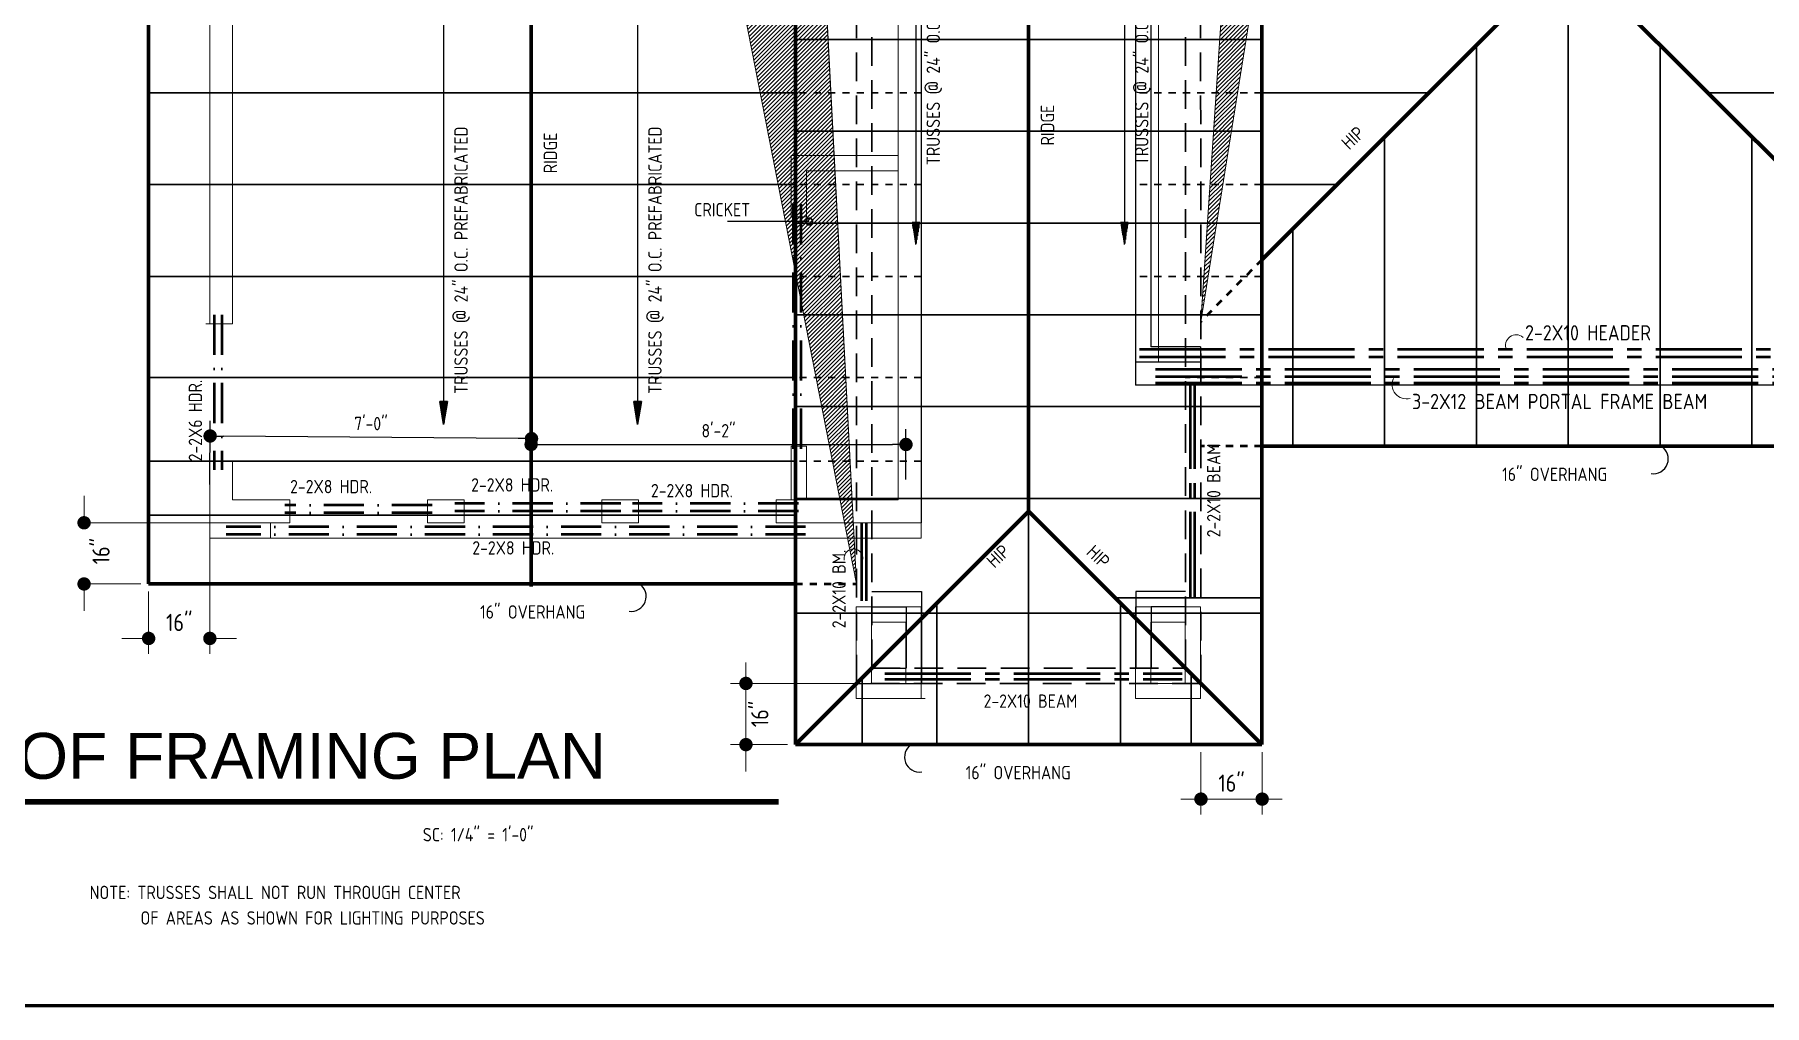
# Model space of a CAD drawing. Header units: feet. Extents: x 57903 to 63568, y -124112 to -112262.
# Drawn here: x 61097.5 to 61549.6, y -124112 to -123858.2 of the extents above; entities that cross this region are included whole.
import ezdxf
from ezdxf.enums import TextEntityAlignment as Align

# ---------------------------------------------------------------- set-up
doc = ezdxf.new("R2010")
doc.units = ezdxf.units.FT
doc.header["$LTSCALE"] = 30
doc.header["$MEASUREMENT"] = 0
for name, pattern in [('CENTER2', [1.125, 0.75, -0.125, 0.125, -0.125]), ('Dash 1_16_', [0.125, 0.0625, -0.0625]), ('DASHED2', [0.375, 0.25, -0.125]), ('HIDDEN', [0.375, 0.25, -0.125]), ('Solid', [0]), ('WIRE3', [0.59, 0.35, -0.12, 0, -0.12])]:
    doc.linetypes.add(name, pattern=pattern)
for name, color, linetype, lineweight in [('CDRAFT0', 7, 'Continuous', 18), ('DIMS', 137, 'Continuous', 15), ('ELECTRICAL WALLS', 65, 'Continuous', 9), ('HATCH', 123, 'Continuous', 0), ('HEADERS', 7, 'CENTER2', 50), ('L1', 251, 'Continuous', 13), ('MISC', 3, 'Continuous', 30), ('PLAN LABEL', 7, 'Continuous', 50), ('RAFTER', 2, 'WIRE3', 35), ('ROOF', 52, 'Continuous', 50), ('STEXT', 7, 'Continuous', 20), ('WALLS', 7, 'Continuous', 60)]:
    doc.layers.add(name, color=color, linetype=linetype, lineweight=lineweight)
doc.layers.add('FRAME WALLS', color=144, linetype='Continuous')
doc.layers.add('TEXT', color=7, linetype='Continuous')
doc.styles.add('ARCH', font='ARCHITXT.SHX')
doc.styles.add('SWIS72', font='swissel.ttf', dxfattribs={"height": 4.5})
doc.styles.add('TEXT1', font='ARCHITXT.shx')
doc.dimstyles.new('ARCHITECTURAL', dxfattribs={"dimtxt": 3.5, "dimasz": 3.5, "dimexe": 4, "dimexo": 2, "dimgap": 1.5, "dimtad": 1, "dimdec": 1, "dimzin": 3, "dimdsep": 46, "dimlunit": 4, "dimtxsty": 'ARCH', "dimblk": 'DOT', "dimcen": 0.0625, "dimadec": 0, "dimazin": 0, "dimtfac": 1, "dimtdec": 1, "dimtix": 1, "dimtofl": 0, "dimtmove": 1, "dimatfit": 2, "dimldrblk": 'DOTSMALL', "dimfxl": 1, "dimtolj": 1, "dimtzin": 0, "dimarcsym": 0})
pattern_1 = [(45, (-80.61756, -3252.3934), (-0.530330086, 0.530330086), [])]

# ---------------------------------------------------------------- blocks, each defined once
blk = doc.blocks.new('_Dot')
at = {"layer": 'DIMS', "color": 0, "lineweight": -2}
blk.add_line((-0.5, 0), (-1, 0), dxfattribs=at)
at = {"layer": 'DIMS', "color": 0, "const_width": 0.5}
blk.add_lwpolyline([(-0.25, 0, 1), (0.25, 0, 1)], format="xyb", close=True, dxfattribs=at)
blk = doc.blocks.new('_DotSmall')
at = {"layer": 'DIMS', "color": 0, "const_width": 0.5}
blk.add_lwpolyline([(-0.0625, 0, 1), (0.0625, 0, 1)], format="xyb", close=True, dxfattribs=at)
blk = doc.blocks.new('*D785')
at = {"layer": 'Defpoints', "color": 0, "linetype": 'Solid', "transparency": 16777216}
for p in [(61143.37, -123963.15), (61143.25, -123977.84, 0), (61227.25, -123978.53, 0.6)]:
    blk.add_point(p, dxfattribs=at)
at = {"layer": 'DIMS', "color": 0, "linetype": 'Solid', "lineweight": -2, "transparency": 16777216}
for p, q in [((61143.27, -123975.84), (61143.4, -123959.15)), ((61227.27, -123976.53), (61227.41, -123959.84)), ((61223.87, -123963.81), (61146.87, -123963.17))]:
    blk.add_line(p, q, dxfattribs=at)
at = {"layer": 'DIMS', "color": 0, "linetype": 'Solid', "lineweight": -2, "transparency": 16777216, "xscale": 3.5, "yscale": 3.5, "zscale": 3.5}
for p, rotation in [((61143.37, -123963.15), 179.5266785944373), ((61227.37, -123963.84), 359.5266785944373)]:
    blk.add_blockref('_Dot', p, dxfattribs=dict(at, rotation=rotation))
at = {"layer": 'DIMS', "color": 0, "linetype": 'Solid', "transparency": 16777216, "insert": (61185.4, -123959.91), "char_height": 3.5, "attachment_point": 5, "rotation": 359.5267, "style": 'ARCH'}
blk.add_mtext('\\A1;7\'-0"', dxfattribs=at)
blk = doc.blocks.new('*D786')
at = {"layer": 'Defpoints', "color": 0, "linetype": 'Solid', "transparency": 16777216}
for p in [(61325.25, -123965.37), (61227.27, -123976.53), (61325.25, -123976.54, 0)]:
    blk.add_point(p, dxfattribs=at)
at = {"layer": 'DIMS', "color": 0, "linetype": 'Solid', "lineweight": -2, "transparency": 16777216}
for p, q in [((61227.27, -123974.53), (61227.27, -123961.36)), ((61325.25, -123974.54), (61325.25, -123961.37)), ((61230.77, -123965.36), (61321.75, -123965.37))]:
    blk.add_line(p, q, dxfattribs=at)
at = {"layer": 'DIMS', "color": 0, "linetype": 'Solid', "lineweight": -2, "transparency": 16777216, "xscale": 3.5, "yscale": 3.5, "zscale": 3.5}
for p, rotation in [((61227.27, -123965.36), 179.9913496086819), ((61325.25, -123965.37), 359.9913496086819)]:
    blk.add_blockref('_Dot', p, dxfattribs=dict(at, rotation=rotation))
at = {"layer": 'DIMS', "color": 0, "linetype": 'Solid', "transparency": 16777216, "insert": (61276.26, -123961.78), "char_height": 3.5, "attachment_point": 5, "rotation": 359.9913, "style": 'ARCH'}
blk.add_mtext('\\A1;8\'-2"', dxfattribs=at)
blk = doc.blocks.new('fdfd')
at = {"layer": 'ELECTRICAL WALLS', "color": 251}
for p, q in [((65535.35, -123702.74), (65535.35, -123924.74)), ((65287.35, -123722.74), (65287.35, -123914.74)), ((65293.35, -123722.74), (65293.35, -123914.74)), ((65467.35, -123782.74), (65467.35, -123960.74)), ((65473.35, -123788.74), (65473.35, -123966.74)), ((65473.35, -123788.74), (65473.35, -123970.74)), ((65529.35, -123788.74), (65529.35, -123930.74)), ((65529.35, -123788.74), (65529.35, -123930.74)), ((65439.35, -123870.74), (65439.35, -123886.74)), ((65467.35, -123870.74), (65439.35, -123870.74)), ((65443.35, -123874.74), (65443.35, -123886.74)), ((65467.35, -123874.74), (65443.35, -123874.74)), ((65467.35, -123874.74), (65467.35, -123960.74)), ((65443.35, -123886.74), (65439.35, -123886.74)), ((65287.35, -123914.74), (65286.35, -123914.74)), ((65291.35, -123914.74), (65287.35, -123914.74)), ((65293.35, -123914.74), (65287.35, -123914.74)), ((65546.35, -123920.74), (65535.35, -123920.74)), ((65546.35, -123920.74), (65546.35, -123930.74)), ((65546.35, -123924.74), (65535.35, -123924.74)), ((65546.35, -123930.74), (65529.35, -123930.74)), ((65439.35, -123946.74), (65439.35, -123960.74)), ((65443.35, -123946.74), (65439.35, -123946.74)), ((65443.35, -123946.74), (65443.35, -123960.74)), ((65287.35, -123950.74), (65287.35, -123966.74)), ((65287.35, -123950.74), (65287.35, -123970.74)), ((65293.35, -123950.74), (65287.35, -123950.74)), ((65293.35, -123950.74), (65293.35, -123960.74)), ((65308.26, -123960.74), (65293.35, -123960.74)), ((65308.26, -123960.74), (65308.26, -123966.74)), ((65344.26, -123960.74), (65344.26, -123966.74)), ((65353.85, -123960.74), (65344.26, -123960.74)), ((65353.85, -123960.74), (65353.85, -123966.74)), ((65399.44, -123960.74), (65389.85, -123960.74)), ((65389.85, -123966.74), (65389.85, -123960.74)), ((65399.44, -123960.74), (65399.44, -123966.74)), ((65467.35, -123960.74), (65435.44, -123960.74)), ((65435.44, -123960.74), (65435.44, -123966.74)), ((65308.26, -123966.74), (65287.35, -123966.74)), ((65303.26, -123970.74), (65287.35, -123970.74)), ((65303.26, -123966.74), (65303.26, -123970.74)), ((65303.26, -123966.74), (65303.26, -123970.74)), ((65440.44, -123970.74), (65303.26, -123970.74)), ((65353.85, -123966.74), (65344.26, -123966.74)), ((65399.44, -123966.74), (65389.85, -123966.74)), ((65435.44, -123966.74), (65473.35, -123966.74)), ((65440.44, -123966.74), (65440.44, -123970.74)), ((65440.44, -123966.74), (65440.44, -123970.74)), ((65473.35, -123970.74), (65440.44, -123970.74)), ((65456.35, -123988.74), (65456.35, -124012.74)), ((65473.35, -123988.74), (65456.35, -123988.74)), ((65473.35, -123988.74), (65473.35, -124012.74)), ((65529.35, -123988.74), (65529.35, -124012.74)), ((65546.35, -123988.74), (65529.35, -123988.74)), ((65469.35, -123992.74), (65460.35, -123992.74)), ((65460.35, -123992.74), (65460.35, -124008.74)), ((65469.35, -123992.74), (65469.35, -124008.74)), ((65542.35, -123992.74), (65533.35, -123992.74)), ((65533.35, -123992.74), (65533.35, -124008.74)), ((65542.35, -123992.74), (65542.35, -124008.74)), ((65469.35, -124008.74), (65460.35, -124008.74)), ((65542.35, -124008.74), (65533.35, -124008.74)), ((65456.35, -124012.74), (65474.35, -124012.74)), ((65473.35, -124012.74), (65456.35, -124012.74)), ((65546.35, -124012.74), (65529.35, -124012.74))]:
    blk.add_line(p, q, dxfattribs=at)
blk.add_lwpolyline([(65529.35, -123988.74), (65546.35, -123988.74), (65546.35, -124012.74), (65529.35, -124012.74)], close=True, dxfattribs=at)
at = {"layer": 'L1', "linetype": 'HIDDEN'}
blk.add_line((65530.35, -123930.74), (65530.35, -123930.74), dxfattribs=at)

msp = doc.modelspace()

# ---------------------------------------------------------------- hatches: boundary and pattern name
at = {"layer": 'HATCH', "ltscale": 0.5}
h = msp.add_hatch(dxfattribs=at)
h.set_pattern_fill('ANSI31', color=256, scale=6, angle=720, style=0)
h.set_pattern_definition(pattern_1)
h.paths.add_polyline_path([(61252.17, -123695.1), (61296.35, -123695.1), (61312.3, -124001.84)])
h = msp.add_hatch(dxfattribs=at)
h.set_pattern_fill('ANSI31', color=256, scale=6, angle=720, style=0)
h.set_pattern_definition(pattern_1)
h.paths.add_polyline_path([(61440.5, -123695.18), (61418.3, -123695.18), (61402.24, -123933.31)])

# ---------------------------------------------------------------- linework, layer by layer
at = {"layer": 'DIMS'}
for p, q in [((61110.42, -123982.34, 0), (61110.42, -123978.84, 0)), ((61143.3, -123985.84, 0), (61110.42, -123985.84, 0)), ((61143.3, -123985.84, 0), (61143.3, -124020.08, 0)), ((61125.3, -124001.84, 0), (61110.42, -124001.84, 0)), ((61110.42, -124005.34, 0), (61110.42, -124008.84, 0)), ((61127.3, -124003.84, 0), (61127.3, -124020.08, 0)), ((61123.8, -124016.08, 0), (61120.3, -124016.08, 0)), ((61146.8, -124016.08, 0), (61150.3, -124016.08, 0)), ((61283.42, -124022.35, -0.61), (61283.42, -124050.15, -0.61)), ((61312.3, -124027.85, -0.61), (61279.42, -124027.85, -0.61)), ((61294.3, -124043.85, -0.61), (61279.42, -124043.85, -0.61)), ((61283.42, -124047.35, -0.61), (61283.42, -124050.85, -0.61)), ((61402.29, -124045.85, -0.61), (61402.29, -124062.1, -0.61)), ((61418.35, -124045.85, -0.61), (61418.35, -124062.1, -0.61)), ((61423.6, -124058.1, -0.61), (61397.1, -124058.1, -0.61))]:
    msp.add_line(p, q, dxfattribs=at)
at = {"layer": 'DIMS', "linetype": 'Solid'}
msp.add_arc((61311.52, -123995.11), 2.44, 339.087, 191.531, dxfattribs=at)
at = {"layer": 'FRAME WALLS', "color": 157, "ltscale": 0.5}
for p, q in [((61389.25, -123721.84, 0), (61389.25, -123939.84, 0)), ((61329.25, -123819.84, 0), (61329.25, -123985.84, 0)), ((61385.25, -123819.84, 0), (61385.25, -123949.84, 0)), ((61402.25, -123939.84, 0), (61389.25, -123939.84, 0)), ((61402.25, -123939.84, 0), (61402.25, -123949.84, 0)), ((61402.25, -123943.84, 0), (61385.25, -123943.84, 0)), ((61389.25, -123943.84, 0), (61389.25, -123943.84, 0)), ((61398.25, -123943.84, 0), (61389.25, -123943.84, 0)), ((61398.25, -123943.84, 0), (61398.25, -123943.84, 0)), ((61402.25, -123949.84, 0), (61385.25, -123949.84, 0)), ((61402.3, -123949.84, 0), (61385.3, -123949.84, 0)), ((61386.3, -123949.84, 0), (61386.3, -123949.84, 0)), ((61594.25, -123949.84, 0), (61402.25, -123949.84, 0)), ((61316.3, -124003.84, 0), (61329.3, -124003.84, 0)), ((61329.3, -124003.84, 0), (61329.3, -124027.84, 0)), ((61385.3, -124003.84, 0), (61385.3, -124023.84, 0)), ((61398.3, -124003.84, 0), (61385.3, -124003.84, 0)), ((61316.3, -124007.84, 0), (61325.3, -124007.84, 0)), ((61325.3, -124007.84, 0), (61325.3, -124023.84, 0)), ((61398.3, -124007.84, 0), (61389.3, -124007.84, 0)), ((61389.3, -124007.84, 0), (61389.3, -124023.84, 0)), ((61316.3, -124023.84, 0), (61325.3, -124023.84, 0)), ((61312.3, -124027.84, 0), (61330.3, -124027.84, 0))]:
    msp.add_line(p, q, dxfattribs=at)
at = {"layer": 'HATCH', "ltscale": 0.5}
msp.add_line((61296.35, -123695.1, 0), (61312.3, -124001.84, 0), dxfattribs=at)
at = {"layer": 'HATCH', "ltscale": 0.5, "elevation": 0}
for points in [[(61296.35, -123695.1), (61252.17, -123695.1), (61312.3, -124001.84), (61296.35, -123695.1)], [(61418.3, -123695.18), (61440.5, -123695.18), (61402.28, -123933.26), (61418.3, -123695.18)]]:
    msp.add_lwpolyline(points, dxfattribs=at)
at = {"layer": 'HEADERS', "linetype": 'WIRE3'}
for p, q in [((61295.75, -123902.57, 0), (61295.75, -123969.52, 0)), ((61297.75, -123902.57, 0), (61297.75, -123969.52, 0)), ((61144.4, -123931.46, 0), (61144.4, -123972.02, 0)), ((61146.4, -123931.46, 0), (61146.4, -123972.02, 0)), ((61201.38, -123981.26, 0.61), (61162.88, -123981.26, 0.61)), ((61201.38, -123983.26, 0.61), (61162.88, -123983.26, 0.61)), ((61250.72, -123980.82, 0.61), (61207.32, -123980.82, 0.61)), ((61250.72, -123982.82, 0.61), (61207.32, -123982.82, 0.61)), ((61297.14, -123980.82, 0.61), (61253.74, -123980.82, 0.61)), ((61297.14, -123982.82, 0.61), (61253.74, -123982.82, 0.61)), ((61299, -123986.94, 0.61), (61147.59, -123986.94, 0.61)), ((61299, -123988.94, 0.61), (61147.59, -123988.94, 0.61))]:
    msp.add_line(p, q, dxfattribs=at)
at = {"layer": 'HEADERS', "color": 6}
for p, q in [((61611.25, -123940.57, 0.25), (61385.25, -123940.57, 0.25)), ((61611.25, -123942.57, 0.25), (61385.25, -123942.57, 0.25)), ((61390.5, -123945.69, 0.25), (61603.13, -123945.69, 0.25)), ((61390.5, -123947.56, 0.25), (61603.13, -123947.56, 0.25)), ((61390.5, -123949.21, 0.25), (61603.13, -123949.21, 0.25)), ((61399.49, -123949.21, 0.25), (61399.49, -124006.36, 0.25)), ((61400.7, -123949.21, 0.25), (61400.7, -124006.36, 0.25)), ((61313.63, -123985.73, 0.25), (61313.63, -124006.25, 0.25)), ((61314.84, -123985.73, 0.25), (61314.84, -124006.25, 0.25)), ((61319.73, -124025.22, 0), (61397.41, -124025.22, 0)), ((61319.73, -124026.76, 0), (61397.41, -124026.76, 0))]:
    msp.add_line(p, q, dxfattribs=at)
at = {"layer": 'L1', "linetype": 'Dash 1_16_', "lineweight": 30}
for p, q in [((61329.25, -123873.41, 0), (61296.35, -123873.42, 0)), ((61418.25, -123873.42, 0), (61385.25, -123873.42, 0)), ((61329.25, -123897.41, 0), (61296.35, -123897.42, 0)), ((61418.25, -123897.42, 0), (61385.25, -123897.42, 0)), ((61329.25, -123921.41, 0), (61296.35, -123921.42, 0)), ((61418.25, -123921.42, 0), (61385.25, -123921.42, 0)), ((61329.25, -123947.83, 0), (61296.35, -123947.84, 0)), ((61418.25, -123947.84, 0), (61398.24, -123947.84, 0)), ((61329.25, -123969.77, 0), (61296.35, -123969.77, 0))]:
    msp.add_line(p, q, dxfattribs=at)
at = {"layer": 'MISC', "linetype": 'DASHED2'}
for p, q in [((61312.29, -124027.85, 0), (61312.35, -123725.6, 0)), ((61316.29, -124023.84, 0), (61316.35, -123725.6, 0)), ((61398.3, -124023.84, 0), (61398.25, -123725.6, 0)), ((61402.3, -124027.84, 0), (61402.25, -123725.6, 0)), ((61316.25, -124023.84, 0), (61398.3, -124023.84, 0)), ((61402.3, -124027.84, 0), (61312.3, -124027.84, 0))]:
    msp.add_line(p, q, dxfattribs=at)
at = {"layer": 'PLAN LABEL', "const_width": 1.5, "elevation": 0}
msp.add_lwpolyline([(61291.97, -124058.78), (61067.32, -124058.78)], dxfattribs=at)
at = {"layer": 'RAFTER', "color": 1, "linetype": 'Solid', "lineweight": 30}
for p, q in [((61498.36, -123836.94, 0), (61498.36, -123965.84, 0)), ((61418.25, -123859.48, 0), (61296.35, -123859.48, 0)), ((61474.36, -123860.94, 0), (61474.36, -123965.84, 0)), ((61522.36, -123860.94, 0), (61522.36, -123965.84, 0)), ((61296.35, -123873.42, 0), (61127.25, -123873.42, 0)), ((61418.25, -123873.42, 0), (61461.88, -123873.42, 0)), ((61534.83, -123873.42, 0), (61627.25, -123873.42, 0)), ((61418.25, -123883.48, 0), (61296.35, -123883.48, 0)), ((61450.36, -123884.94, 0), (61450.36, -123965.84, 0)), ((61546.36, -123884.94, 0), (61546.36, -123965.84, 0)), ((61296.35, -123897.42, 0), (61127.25, -123897.42, 0)), ((61418.25, -123897.42, 0), (61437.88, -123897.42, 0)), ((61418.25, -123907.48, 0), (61296.35, -123907.48, 0)), ((61426.36, -123908.94, 0), (61426.36, -123965.84, 0)), ((61296.35, -123921.42, 0), (61127.25, -123921.42, 0)), ((61418.25, -123931.48, 0), (61296.35, -123931.48, 0)), ((61296.35, -123947.84, 0), (61127.25, -123947.84, 0)), ((61418.25, -123955.48, 0), (61296.35, -123955.48, 0)), ((61418.25, -123955.48, 0), (61296.35, -123955.48, 0)), ((61296.35, -123969.77, 0), (61127.25, -123969.77, 0)), ((61418.25, -123979.48, 0), (61296.35, -123979.48, 0)), ((61296.35, -123983.84, 0), (61127.25, -123983.84, 0)), ((61357.3, -123982.84, 0), (61357.3, -124043.84, 0)), ((61333.3, -124006.84, 0), (61333.3, -124043.84, 0)), ((61418.25, -124005.48, 0), (61379.94, -124005.48, 0)), ((61381.3, -124006.84, 0), (61381.3, -124043.84, 0)), ((61418.25, -124009.48, 0), (61296.35, -124009.48, 0)), ((61313.83, -124026.35, 0), (61313.83, -124043.84, 0)), ((61399.82, -124025.4, 0), (61399.82, -124043.84, 0))]:
    msp.add_line(p, q, dxfattribs=at)
at = {"layer": 'ROOF', "lineweight": 90}
for p, q in [((61127.25, -123181.84, 0), (61127.25, -124001.84, 0)), ((61357.3, -123982.84, 0), (61357.3, -123604.14, 0)), ((61227.25, -124002.53, 0.6), (61227.25, -123644.74, 0.6)), ((61296.35, -124043.84, 0), (61296.35, -123695.1, 0)), ((61418.3, -124043.84, 0), (61418.3, -123695.18, 0)), ((61418.25, -123917.05, -0.01), (61498.36, -123836.94, -0.01)), ((61627.25, -123965.84, 0), (61498.36, -123836.94, 0)), ((61418.25, -123965.84, 0), (61627.25, -123965.84, 0)), ((61357.3, -123982.88, 0), (61296.35, -124043.84, 0)), ((61357.3, -123982.84, 0), (61418.3, -124043.84, 0)), ((61127.25, -124001.84, 0), (61296.35, -124001.84, 0)), ((61418.3, -124043.84, 0), (61296.35, -124043.84, 0))]:
    msp.add_line(p, q, dxfattribs=at)
at = {"layer": 'ROOF', "linetype": 'Dash 1_16_'}
for p, q in [((61418.25, -123917.05, -0.01), (61402.28, -123933.26, -0.01)), ((61418.25, -123965.84, 0), (61402.25, -123965.84, 0)), ((61296.35, -124001.84, 0), (61312.3, -124001.84, 0))]:
    msp.add_line(p, q, dxfattribs=at)
at = {"layer": 'STEXT', "color": 253}
for centre, radius, start, end in [((61484.73, -123939.43, 0.25), 2.76, 48.8172, 204.5118), ((61456.04, -123949.71, 0.25), 3.73, 154.2161, 285.0627)]:
    msp.add_arc(centre, radius, start, end, dxfattribs=at)
at = {"layer": 'TEXT'}
for p, q in [((61327.83, -123752.93, 0), (61327.83, -123908.74, 0)), ((61382.33, -123752.93, 0), (61382.33, -123908.74, 0)), ((61204.41, -123833.77, 0), (61204.41, -123955.56, 0)), ((61255.08, -123833.77, 0), (61255.08, -123955.56, 0)), ((61328.83, -123907.34, 0), (61326.83, -123907.34, 0)), ((61326.9, -123907.34, 0), (61326.88, -123907.67, 0)), ((61327.02, -123907.34, 0), (61326.98, -123908.27, 0)), ((61327.15, -123907.34, 0), (61327.08, -123908.87, 0)), ((61327.27, -123907.34, 0), (61327.18, -123909.47, 0)), ((61327.4, -123907.34, 0), (61327.28, -123910.07, 0)), ((61327.52, -123907.34, 0), (61327.38, -123910.67, 0)), ((61327.65, -123907.34, 0), (61327.48, -123911.27, 0)), ((61327.77, -123907.34, 0), (61327.58, -123911.87, 0)), ((61327.9, -123907.34, 0), (61327.68, -123912.46, 0)), ((61328.02, -123907.34, 0), (61327.78, -123913.06, 0)), ((61328.15, -123907.34, 0), (61327.92, -123912.8, 0)), ((61328.27, -123907.34, 0), (61328.09, -123911.79, 0)), ((61328.4, -123907.34, 0), (61328.25, -123910.79, 0)), ((61328.52, -123907.34, 0), (61328.42, -123909.78, 0)), ((61328.65, -123907.34, 0), (61328.59, -123908.77, 0)), ((61328.77, -123907.34, 0), (61328.76, -123907.77, 0)), ((61383.33, -123907.34, 0), (61381.33, -123907.34, 0)), ((61381.4, -123907.34, 0), (61381.39, -123907.67, 0)), ((61381.52, -123907.34, 0), (61381.48, -123908.27, 0)), ((61381.65, -123907.34, 0), (61381.58, -123908.87, 0)), ((61381.77, -123907.34, 0), (61381.68, -123909.47, 0)), ((61381.9, -123907.34, 0), (61381.78, -123910.07, 0)), ((61382.02, -123907.34, 0), (61381.88, -123910.67, 0)), ((61382.15, -123907.34, 0), (61381.98, -123911.27, 0)), ((61382.28, -123907.34, 0), (61382.08, -123911.87, 0)), ((61382.4, -123907.34, 0), (61382.18, -123912.46, 0)), ((61382.53, -123907.34, 0), (61382.28, -123913.06, 0)), ((61382.65, -123907.34, 0), (61382.42, -123912.8, 0)), ((61382.78, -123907.34, 0), (61382.59, -123911.79, 0)), ((61382.9, -123907.34, 0), (61382.75, -123910.79, 0)), ((61383.03, -123907.34, 0), (61382.92, -123909.78, 0)), ((61383.15, -123907.34, 0), (61383.09, -123908.77, 0)), ((61383.28, -123907.34, 0), (61383.26, -123907.77, 0)), ((61204.41, -123960.17, 0), (61203.41, -123954.17, 0)), ((61205.41, -123954.17, 0), (61203.41, -123954.17, 0)), ((61203.48, -123954.17, 0), (61203.46, -123954.5, 0)), ((61203.6, -123954.17, 0), (61203.56, -123955.1, 0)), ((61203.73, -123954.17, 0), (61203.66, -123955.7, 0)), ((61203.85, -123954.17, 0), (61203.76, -123956.3, 0)), ((61203.98, -123954.17, 0), (61203.86, -123956.9, 0)), ((61204.1, -123954.17, 0), (61203.96, -123957.5, 0)), ((61204.23, -123954.17, 0), (61204.06, -123958.09, 0)), ((61204.35, -123954.17, 0), (61204.16, -123958.69, 0)), ((61204.48, -123954.17, 0), (61204.26, -123959.29, 0)), ((61204.6, -123954.17, 0), (61204.36, -123959.89, 0)), ((61205.41, -123954.17, 0), (61204.41, -123960.17, 0)), ((61204.73, -123954.17, 0), (61204.5, -123959.62, 0)), ((61204.85, -123954.17, 0), (61204.66, -123958.62, 0)), ((61204.98, -123954.17, 0), (61204.83, -123957.61, 0)), ((61205.1, -123954.17, 0), (61205, -123956.61, 0)), ((61205.23, -123954.17, 0), (61205.17, -123955.6, 0)), ((61205.35, -123954.17, 0), (61205.33, -123954.6, 0)), ((61255.08, -123960.17, 0), (61254.08, -123954.17, 0)), ((61256.08, -123954.17, 0), (61254.08, -123954.17, 0)), ((61254.15, -123954.17, 0), (61254.14, -123954.5, 0)), ((61254.28, -123954.17, 0), (61254.24, -123955.1, 0)), ((61254.4, -123954.17, 0), (61254.34, -123955.7, 0)), ((61254.53, -123954.17, 0), (61254.44, -123956.3, 0)), ((61254.65, -123954.17, 0), (61254.54, -123956.9, 0)), ((61254.78, -123954.17, 0), (61254.64, -123957.5, 0)), ((61254.9, -123954.17, 0), (61254.74, -123958.09, 0)), ((61255.03, -123954.17, 0), (61254.84, -123958.69, 0)), ((61255.15, -123954.17, 0), (61254.94, -123959.29, 0)), ((61255.28, -123954.17, 0), (61255.04, -123959.89, 0)), ((61256.08, -123954.17, 0), (61255.08, -123960.17, 0)), ((61255.4, -123954.17, 0), (61255.17, -123959.62, 0)), ((61255.53, -123954.17, 0), (61255.34, -123958.62, 0)), ((61255.65, -123954.17, 0), (61255.51, -123957.61, 0)), ((61255.78, -123954.17, 0), (61255.67, -123956.61, 0)), ((61255.9, -123954.17, 0), (61255.84, -123955.6, 0)), ((61256.03, -123954.17, 0), (61256.01, -123954.6, 0))]:
    msp.add_line(p, q, dxfattribs=at)
for centre, start, end in [((61520.58, -123969.1, 0.25), 261.568, 56.4335), ((61253.44, -124005.09, 0.61), 261.568, 56.4335), ((61328.79, -124047.1, 0), 123.5665, 278.432)]:
    msp.add_arc(centre, 3.92, start, end, dxfattribs=at)
at = {"layer": 'WALLS'}
msp.add_lwpolyline([(61787.84, -123032.05), (60154.18, -123032.05), (60154.18, -124112.05), (61787.84, -124112.05)], close=True, dxfattribs=at)
msp.add_lwpolyline([(61787.84, -123032.05), (60154.18, -123032.05), (60154.18, -124112.05), (61787.84, -124112.05)], close=True, dxfattribs=at)

# ---------------------------------------------------------------- block references
at = {"layer": 'CDRAFT0', "linetype": 'Solid'}
msp.add_blockref('fdfd', (-4144.1, -19.09, 0), dxfattribs=at)
at = {"layer": 'DIMS', "yscale": 3.5, "zscale": 3.5}
for p, xscale, rotation in [((61110.42, -123985.84, 0), 3.5, 270), ((61110.42, -124001.84, 0), 3.5, 90.00000000000003), ((61143.3, -124016.08, 0), 3.5, 180), ((61283.42, -124027.85, -0.61), 3.5, 270), ((61283.42, -124043.85, -0.61), 3.5, 90.00000000000003), ((61402.35, -124058.1, -0.61), -3.5, 180)]:
    msp.add_blockref('_Dot', p, dxfattribs=dict(at, xscale=xscale, rotation=rotation))
for p, xscale in [((61127.3, -124016.08, 0), 3.5), ((61418.35, -124058.1, -0.61), -3.5)]:
    msp.add_blockref('_Dot', p, dxfattribs=dict(at, xscale=xscale))

# ---------------------------------------------------------------- texts
at = {"layer": 'DIMS', "char_height": 4.5, "attachment_point": 5, "rotation": 90, "style": 'ARCH'}
for insert in [(61114.85, -123993.27, 0), (61287.04, -124035.85, -0.61)]:
    msp.add_mtext('\\A1;16"', dxfattribs=dict(at, insert=insert))
at = {"layer": 'DIMS', "char_height": 4.5, "attachment_point": 5, "style": 'ARCH'}
for insert in [(61135.3, -124011.9, 0), (61410.35, -124053.92, -0.61)]:
    msp.add_mtext('\\A1;16"', dxfattribs=dict(at, insert=insert))
at = {"layer": 'PLAN LABEL', "style": 'SWIS72'}
msp.add_text('ROOF FRAMING PLAN', height=12, dxfattribs=at).set_placement((61068.05, -124052.79, 0))
at = {"layer": 'STEXT', "color": 253, "style": 'TEXT1'}
for s, p in [('2-2X10 HEADER', (61487.06, -123938.17, 0.25)), ('3-2X12 BEAM PORTAL FRAME BEAM ', (61457.53, -123956.13, 0.25))]:
    msp.add_text(s, height=4, dxfattribs=at).set_placement(p)
at = {"layer": 'TEXT', "style": 'TEXT1'}
for s, p in [('TRUSSES @ 24" O.C. PREFABRICATED ', (61334.13, -123892.33, 0)), ('TRUSSES @ 24" O.C. PREFABRICATED ', (61388.64, -123892.33, 0)), ('RIDGE', (61363.99, -123887.2, 0)), ('TRUSSES @ 24" O.C. PREFABRICATED ', (61210.71, -123952.14, 0)), ('RIDGE', (61234.06, -123894.48, -0.01)), ('TRUSSES @ 24" O.C. PREFABRICATED ', (61261.39, -123952.14, 0)), ('2-2X6 HDR.', (61141.27, -123969.78, 0))]:
    msp.add_text(s, height=3.5, rotation=90, dxfattribs=at).set_placement(p)
at = {"layer": 'TEXT', "color": 7, "style": 'TEXT1'}
for rotation, p in [(43.6589, (61443.98, -123885.81, -0.01)), (43.6589, (61351.24, -123995.17, 0)), (316.3411, (61375, -123996.61, 0))]:
    msp.add_text('HIP ', height=3.5, rotation=rotation, dxfattribs=at).set_placement(p, align=Align.CENTER)
msp.add_text('CRICKET ', height=3.5, dxfattribs=at).set_placement((61278.16, -123905.73, 0), align=Align.CENTER)
at = {"layer": 'TEXT', "style": 'TEXT1'}
for s, p in [('2-2X10 BEAM', (61407.44, -123977.39, 0.25)), ('2-2X10 BM.', (61309.49, -124003.15))]:
    msp.add_text(s, height=3.5, rotation=90, dxfattribs=at).set_placement(p, align=Align.CENTER)
for s, p in [('16" OVERHANG', (61494.79, -123974.92, 0.25)), ('16" OVERHANG', (61227.65, -124010.91, 0.61)), ('2-2X10 BEAM', (61357.79, -124034.23, 0)), ('16" OVERHANG', (61354.58, -124052.92, 0))]:
    msp.add_text(s, height=3.5, dxfattribs=at).set_placement(p, align=Align.CENTER)
for s, p in [('2-2X8 HDR.', (61164.28, -123978.13, 0.61)), ('2-2X8 HDR.', (61211.6, -123977.69, 0.61)), ('2-2X8 HDR.', (61258.59, -123979.2, 0.61)), ('2-2X8 HDR.', (61211.9, -123994.16, 0.61)), ('SC: 1/4" = 1\'-0"', (61198.96, -124069.15, 0)), ('NOTE: TRUSSES SHALL NOT RUN THROUGH CENTER', (61111.87, -124084.26, 0)), ('OF AREAS AS SHOWN FOR LIGHTING PURPOSES', (61125.16, -124090.92, 0))]:
    msp.add_text(s, height=3.5, dxfattribs=at).set_placement(p)

# ---------------------------------------------------------------- dimensions: what is measured, and where the dimension line sits
at = {"layer": 'DIMS', "linetype": 'Solid'}
for p1, p2, distance, picture, middle in [((61227.25, -123978.53, 0.6), (61143.25, -123977.84, 0), -14.69, '*D785', (61185.4, -123959.91)), ((61227.27, -123976.53), (61325.25, -123976.54, 0), 11.17, '*D786', (61276.26, -123961.78))]:
    dim = msp.add_aligned_dim(p1=p1, p2=p2, distance=distance, dimstyle='ARCHITECTURAL', dxfattribs=at)
    dim.commit()
    dim.dimension.update_dxf_attribs({"geometry": picture, "text_midpoint": middle})

# ---------------------------------------------------------------- leaders
msp.add_leader([(61299.97, -123907.08, 0), (61278.64, -123907.08, 0)], dimstyle='ARCHITECTURAL', dxfattribs=at)

doc.saveas('drawing.dxf')
